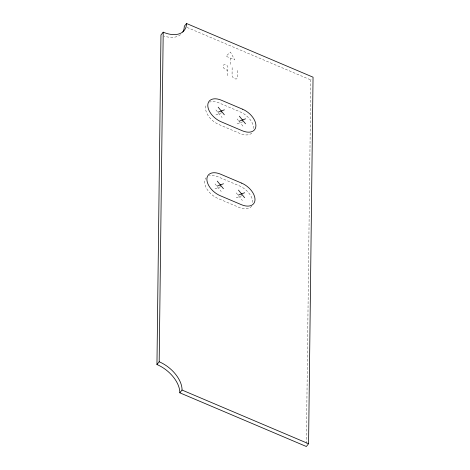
<?xml version="1.0" encoding="UTF-8"?>
<svg xmlns="http://www.w3.org/2000/svg" width="470" height="470" viewBox="0 0 470 470"><rect width="100%" height="100%" fill="white"/><g stroke="black" fill="none" stroke-linecap="round" stroke-linejoin="round"><path stroke-width="0.35" stroke-dasharray="2.35 1.76" d="M227.756 75.67L227.862 66.969A1.668 1.005 38.9 0 0 226.434 65.201L225.982 65.007A3.431 2.068 38.9 0 0 222.986 66.123A3.431 2.068 38.9 0 0 225.923 69.76L227.509 70.43M230.276 64.355L230.353 58.074L225.994 56.224L230.429 52.035L234.718 59.925L230.664 58.209M232.157 67.627L232.062 75.459A3.079 1.851 38.9 0 0 234.7 78.719A3.079 1.851 38.9 0 0 237.391 77.72L237.485 69.889M306.375 443.568L310.817 79.953L312.156 78.296M215.895 114.933L222.175 112.594M237.068 123.915L243.348 121.583M214.99 188.858L221.27 186.52M236.163 197.846L242.444 195.508M186.995 27.407L310.817 79.953M237.127 118.945L238.449 120.573M238.889 121.119L243.29 126.559M215.953 109.957L222.11 117.571M236.228 192.87L242.385 200.484M215.049 183.882L221.211 191.496M180.568 34.657A26.702 16.068 38.9 0 1 163.742 35.984M251.814 133.092A15.575 9.377 38.9 0 1 240.076 133.533L218.903 124.544A15.575 9.377 38.9 0 1 206.636 104.358M253.683 128.469A15.575 9.377 38.9 0 0 240.34 111.972L219.167 102.983A15.575 9.377 38.9 0 0 209.596 102.096M251.703 206.083A15.575 9.377 38.9 0 1 239.171 207.458L217.998 198.469A15.575 9.377 38.9 0 1 206.101 177.789M252.778 202.394A15.575 9.377 38.9 0 0 239.436 185.897L218.262 176.908A15.575 9.377 38.9 0 0 209.338 175.815"/><path stroke-width="0.7" d="M156.951 364.526L160.975 34.944L163.208 32.177A26.702 16.068 38.9 0 0 186.537 23.5L313.049 77.186L308.573 443.733L306.34 446.5L179.822 392.814A26.702 16.068 38.9 0 0 156.951 364.526L159.183 361.765L163.208 32.177M186.537 23.5L184.305 26.267A26.702 16.068 38.9 0 1 182.824 32.007M179.822 392.814L182.054 390.047L308.573 443.733M218.127 112.165L224.407 109.827M239.3 121.154L245.581 118.816M217.222 186.091L223.503 183.752M238.396 195.079L244.676 192.741M239.359 116.178L245.522 123.792M218.186 107.189L224.343 114.803M238.46 190.103L244.617 197.717M217.281 181.114L223.438 188.729M159.183 361.765A26.702 16.068 38.9 0 1 182.054 390.047M242.573 109.204L221.393 100.216A15.575 9.377 38.9 0 0 207.787 105.28A15.575 9.377 38.9 0 0 221.135 121.777L242.309 130.766A15.575 9.377 38.9 0 0 255.915 125.702A15.575 9.377 38.9 0 0 242.573 109.204M241.668 183.13L220.495 174.141A15.575 9.377 38.9 0 0 206.888 179.205A15.575 9.377 38.9 0 0 220.23 195.702L241.404 204.691A15.575 9.377 38.9 0 0 255.01 199.627A15.575 9.377 38.9 0 0 241.668 183.13"/></g></svg>
